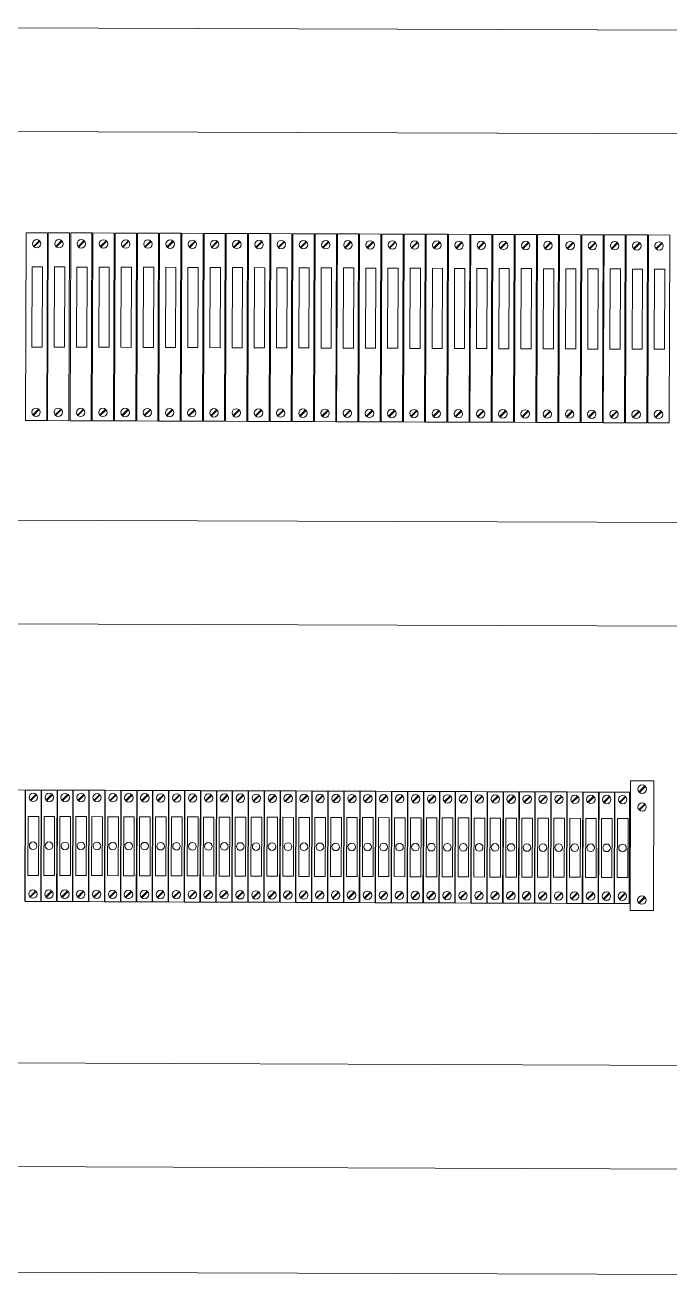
# Model space of a CAD drawing. Header units: millimetres. Extents: x 32721 to 103787, y 57624 to 127312.
# Drawn here: x 33238.3 to 33364, y 65146.8 to 65391.8 of the extents above; entities that cross this region are included whole.
import ezdxf

# ---------------------------------------------------------------- set-up
doc = ezdxf.new("R2010")
doc.units = ezdxf.units.MM
doc.header["$LTSCALE"] = 10
doc.layers.add('1轮廓实线层', color=7, linetype='Continuous', lineweight=18)

msp = doc.modelspace()

# ---------------------------------------------------------------- linework, layer by layer
at = {"layer": '1轮廓实线层'}
for p, q in [((33463.38, 65390.41), (33087.64, 65391.77)), ((33666.04, 65389.68), (33087.65, 65391.77)), ((33463.3, 65370.2), (33087.56, 65371.55)), ((33087.56, 65371.55), (33665.97, 65369.46)), ((33463.03, 65294.38), (33087.29, 65295.74)), ((33665.7, 65293.65), (33087.29, 65295.74)), ((33462.96, 65274.17), (33087.22, 65275.52)), ((33087.22, 65275.52), (33665.63, 65273.44)), ((33665.32, 65187.75), (33086.91, 65189.84)), ((33684.96, 65167.47), (33067.12, 65169.7)), ((33042.4, 65149.2), (33709.54, 65146.79))]:
    msp.add_line(p, q, dxfattribs=at)
at = {"layer": '1轮廓实线层', "lineweight": 13}
for p, q in [((33238.51, 65351.26), (33238.38, 65314.62)), ((33242.66, 65351.25), (33238.51, 65351.26)), ((33242.53, 65314.61), (33242.66, 65351.25)), ((33242.84, 65351.25), (33242.71, 65314.61)), ((33246.99, 65351.23), (33242.84, 65351.25)), ((33246.86, 65314.59), (33246.99, 65351.23)), ((33247.21, 65351.23), (33247.08, 65314.59)), ((33251.35, 65351.22), (33247.21, 65351.23)), ((33251.22, 65314.58), (33251.35, 65351.22)), ((33251.54, 65351.22), (33251.41, 65314.57)), ((33255.68, 65351.2), (33251.54, 65351.22)), ((33255.55, 65314.56), (33255.68, 65351.2)), ((33255.87, 65351.2), (33255.74, 65314.56)), ((33260.02, 65351.19), (33255.87, 65351.2)), ((33259.88, 65314.54), (33260.02, 65351.19)), ((33260.2, 65351.19), (33260.07, 65314.54)), ((33264.35, 65351.17), (33260.2, 65351.19)), ((33264.22, 65314.53), (33264.35, 65351.17)), ((33264.53, 65351.17), (33264.4, 65314.53)), ((33268.68, 65351.15), (33264.53, 65351.17)), ((33268.55, 65314.51), (33268.68, 65351.15)), ((33268.87, 65351.15), (33268.73, 65314.51)), ((33273.01, 65351.14), (33268.87, 65351.15)), ((33272.88, 65314.5), (33273.01, 65351.14)), ((33273.2, 65351.14), (33273.07, 65314.5)), ((33277.34, 65351.12), (33273.2, 65351.14)), ((33277.21, 65314.48), (33277.34, 65351.12)), ((33277.53, 65351.12), (33277.4, 65314.48)), ((33281.67, 65351.11), (33277.53, 65351.12)), ((33281.54, 65314.47), (33281.67, 65351.11)), ((33281.86, 65351.11), (33281.73, 65314.46)), ((33286.01, 65351.09), (33281.86, 65351.11)), ((33285.87, 65314.45), (33286.01, 65351.09)), ((33286.19, 65351.09), (33286.06, 65314.45)), ((33290.34, 65351.08), (33286.19, 65351.09)), ((33290.2, 65314.43), (33290.34, 65351.08)), ((33290.52, 65351.08), (33290.39, 65314.43)), ((33294.67, 65351.06), (33290.52, 65351.08)), ((33294.54, 65314.42), (33294.67, 65351.06)), ((33294.86, 65351.06), (33294.72, 65314.42)), ((33299, 65351.05), (33294.86, 65351.06)), ((33298.87, 65314.4), (33299, 65351.05)), ((33299.19, 65351.04), (33299.05, 65314.4)), ((33303.33, 65351.03), (33299.19, 65351.04)), ((33303.2, 65314.39), (33303.33, 65351.03)), ((33303.52, 65351.03), (33303.39, 65314.39)), ((33307.66, 65351.01), (33303.52, 65351.03)), ((33307.53, 65314.37), (33307.66, 65351.01)), ((33307.85, 65351.01), (33307.72, 65314.37)), ((33311.99, 65351), (33307.85, 65351.01)), ((33311.86, 65314.36), (33311.99, 65351)), ((33312.18, 65351), (33312.05, 65314.36)), ((33316.33, 65350.98), (33312.18, 65351)), ((33316.19, 65314.34), (33316.33, 65350.98)), ((33316.51, 65350.98), (33316.38, 65314.34)), ((33320.66, 65350.97), (33316.51, 65350.98)), ((33320.53, 65314.32), (33320.66, 65350.97)), ((33320.85, 65350.97), (33320.71, 65314.32)), ((33324.99, 65350.95), (33320.85, 65350.97)), ((33324.86, 65314.31), (33324.99, 65350.95)), ((33325.18, 65350.95), (33325.04, 65314.31)), ((33329.32, 65350.94), (33325.18, 65350.95)), ((33329.19, 65314.29), (33329.32, 65350.94)), ((33329.51, 65350.94), (33329.38, 65314.29)), ((33333.65, 65350.92), (33329.51, 65350.94)), ((33333.52, 65314.28), (33333.65, 65350.92)), ((33333.84, 65350.92), (33333.71, 65314.28)), ((33337.98, 65350.9), (33333.84, 65350.92)), ((33337.85, 65314.26), (33337.98, 65350.9)), ((33338.17, 65350.9), (33338.04, 65314.26)), ((33342.32, 65350.89), (33338.17, 65350.9)), ((33342.18, 65314.25), (33342.32, 65350.89)), ((33342.5, 65350.89), (33342.37, 65314.25)), ((33346.65, 65350.87), (33342.5, 65350.89)), ((33346.52, 65314.23), (33346.65, 65350.87)), ((33346.83, 65350.87), (33346.7, 65314.23)), ((33350.98, 65350.86), (33346.83, 65350.87)), ((33350.85, 65314.22), (33350.98, 65350.86)), ((33351.17, 65350.86), (33351.03, 65314.21)), ((33355.31, 65350.84), (33351.17, 65350.86)), ((33355.18, 65314.2), (33355.31, 65350.84)), ((33355.5, 65350.84), (33355.37, 65314.2)), ((33359.64, 65350.83), (33355.5, 65350.84)), ((33359.51, 65314.18), (33359.64, 65350.83)), ((33359.83, 65350.83), (33359.7, 65314.18)), ((33363.97, 65350.81), (33359.83, 65350.83)), ((33363.84, 65314.17), (33363.97, 65350.81)), ((33239.94, 65348.6), (33241.11, 65349.76)), ((33240.05, 65348.5), (33241.21, 65349.65)), ((33244.28, 65348.58), (33245.44, 65349.74)), ((33244.38, 65348.48), (33245.54, 65349.64)), ((33248.64, 65348.57), (33249.81, 65349.73)), ((33248.74, 65348.47), (33249.91, 65349.62)), ((33252.97, 65348.55), (33254.14, 65349.71)), ((33253.07, 65348.45), (33254.24, 65349.61)), ((33257.3, 65348.54), (33258.47, 65349.69)), ((33257.4, 65348.43), (33258.57, 65349.59)), ((33261.63, 65348.52), (33262.8, 65349.68)), ((33261.74, 65348.42), (33262.9, 65349.58)), ((33265.97, 65348.51), (33267.13, 65349.66)), ((33266.07, 65348.4), (33267.23, 65349.56)), ((33270.3, 65348.49), (33271.46, 65349.65)), ((33270.4, 65348.39), (33271.56, 65349.54)), ((33274.63, 65348.47), (33275.79, 65349.63)), ((33274.73, 65348.37), (33275.9, 65349.53)), ((33278.96, 65348.46), (33280.13, 65349.62)), ((33279.06, 65348.36), (33280.23, 65349.51)), ((33283.29, 65348.44), (33284.46, 65349.6)), ((33283.39, 65348.34), (33284.56, 65349.5)), ((33287.62, 65348.43), (33288.79, 65349.58)), ((33287.73, 65348.32), (33288.89, 65349.48)), ((33291.96, 65348.41), (33293.12, 65349.57)), ((33292.06, 65348.31), (33293.22, 65349.47)), ((33296.29, 65348.4), (33297.45, 65349.55)), ((33296.39, 65348.29), (33297.55, 65349.45)), ((33300.62, 65348.38), (33301.78, 65349.54)), ((33300.72, 65348.28), (33301.89, 65349.44)), ((33304.95, 65348.36), (33306.12, 65349.52)), ((33305.05, 65348.26), (33306.22, 65349.42)), ((33309.28, 65348.35), (33310.45, 65349.51)), ((33309.38, 65348.25), (33310.55, 65349.4)), ((33313.61, 65348.33), (33314.78, 65349.49)), ((33313.71, 65348.23), (33314.88, 65349.39)), ((33317.94, 65348.32), (33319.11, 65349.47)), ((33318.05, 65348.22), (33319.21, 65349.37)), ((33322.28, 65348.3), (33323.44, 65349.46)), ((33322.38, 65348.2), (33323.54, 65349.36)), ((33326.61, 65348.29), (33327.77, 65349.44)), ((33326.71, 65348.18), (33327.88, 65349.34)), ((33330.94, 65348.27), (33332.11, 65349.43)), ((33331.04, 65348.17), (33332.21, 65349.33)), ((33335.27, 65348.26), (33336.44, 65349.41)), ((33335.37, 65348.15), (33336.54, 65349.31)), ((33339.6, 65348.24), (33340.77, 65349.4)), ((33339.7, 65348.14), (33340.87, 65349.29)), ((33343.93, 65348.22), (33345.1, 65349.38)), ((33344.04, 65348.12), (33345.2, 65349.28)), ((33348.27, 65348.21), (33349.43, 65349.37)), ((33348.37, 65348.11), (33349.53, 65349.26)), ((33352.6, 65348.19), (33353.76, 65349.35)), ((33352.7, 65348.09), (33353.86, 65349.25)), ((33356.93, 65348.18), (33358.09, 65349.33)), ((33357.03, 65348.07), (33358.2, 65349.23)), ((33361.26, 65348.16), (33362.43, 65349.32)), ((33361.36, 65348.06), (33362.53, 65349.22)), ((33239.83, 65315.73), (33240.99, 65316.88)), ((33239.93, 65315.62), (33241.09, 65316.78)), ((33244.16, 65315.71), (33245.32, 65316.87)), ((33244.26, 65315.61), (33245.42, 65316.77)), ((33248.52, 65315.7), (33249.69, 65316.85)), ((33248.62, 65315.59), (33249.79, 65316.75)), ((33252.85, 65315.68), (33254.02, 65316.84)), ((33252.95, 65315.58), (33254.12, 65316.73)), ((33257.18, 65315.66), (33258.35, 65316.82)), ((33257.29, 65315.56), (33258.45, 65316.72)), ((33261.52, 65315.65), (33262.68, 65316.81)), ((33261.62, 65315.55), (33262.78, 65316.7)), ((33265.85, 65315.63), (33267.01, 65316.79)), ((33265.95, 65315.53), (33267.11, 65316.69)), ((33270.18, 65315.62), (33271.34, 65316.77)), ((33270.28, 65315.52), (33271.45, 65316.67)), ((33274.51, 65315.6), (33275.68, 65316.76)), ((33274.61, 65315.5), (33275.78, 65316.66)), ((33278.84, 65315.59), (33280.01, 65316.74)), ((33278.94, 65315.48), (33280.11, 65316.64)), ((33283.17, 65315.57), (33284.34, 65316.73)), ((33283.27, 65315.47), (33284.44, 65316.63)), ((33287.5, 65315.55), (33288.67, 65316.71)), ((33287.61, 65315.45), (33288.77, 65316.61)), ((33291.84, 65315.54), (33293, 65316.7)), ((33291.94, 65315.44), (33293.1, 65316.59)), ((33296.17, 65315.52), (33297.33, 65316.68)), ((33296.27, 65315.42), (33297.44, 65316.58)), ((33300.5, 65315.51), (33301.67, 65316.67)), ((33300.6, 65315.41), (33301.77, 65316.56)), ((33304.83, 65315.49), (33306, 65316.65)), ((33304.93, 65315.39), (33306.1, 65316.55)), ((33309.16, 65315.48), (33310.33, 65316.63)), ((33309.26, 65315.37), (33310.43, 65316.53)), ((33313.49, 65315.46), (33314.66, 65316.62)), ((33313.6, 65315.36), (33314.76, 65316.52)), ((33317.83, 65315.45), (33318.99, 65316.6)), ((33317.93, 65315.34), (33319.09, 65316.5)), ((33322.16, 65315.43), (33323.32, 65316.59)), ((33322.26, 65315.33), (33323.42, 65316.48)), ((33326.49, 65315.41), (33327.65, 65316.57)), ((33326.59, 65315.31), (33327.76, 65316.47)), ((33330.82, 65315.4), (33331.99, 65316.56)), ((33330.92, 65315.3), (33332.09, 65316.45)), ((33335.15, 65315.38), (33336.32, 65316.54)), ((33335.25, 65315.28), (33336.42, 65316.44)), ((33339.48, 65315.37), (33340.65, 65316.52)), ((33339.59, 65315.26), (33340.75, 65316.42)), ((33343.82, 65315.35), (33344.98, 65316.51)), ((33343.92, 65315.25), (33345.08, 65316.41)), ((33348.15, 65315.34), (33349.31, 65316.49)), ((33348.25, 65315.23), (33349.41, 65316.39)), ((33352.48, 65315.32), (33353.64, 65316.48)), ((33352.58, 65315.22), (33353.75, 65316.38)), ((33356.81, 65315.3), (33357.98, 65316.46)), ((33356.91, 65315.2), (33358.08, 65316.36)), ((33361.14, 65315.29), (33362.31, 65316.45)), ((33361.24, 65315.19), (33362.41, 65316.34)), ((33238.38, 65314.62), (33242.53, 65314.61)), ((33242.71, 65314.61), (33246.86, 65314.59)), ((33247.08, 65314.59), (33251.22, 65314.58)), ((33251.41, 65314.57), (33255.55, 65314.56)), ((33255.74, 65314.56), (33259.88, 65314.54)), ((33260.07, 65314.54), (33264.22, 65314.53)), ((33264.4, 65314.53), (33268.55, 65314.51)), ((33268.73, 65314.51), (33272.88, 65314.5)), ((33273.07, 65314.5), (33277.21, 65314.48)), ((33277.4, 65314.48), (33281.54, 65314.47)), ((33281.73, 65314.46), (33285.87, 65314.45)), ((33286.06, 65314.45), (33290.2, 65314.43)), ((33290.39, 65314.43), (33294.54, 65314.42)), ((33294.72, 65314.42), (33298.87, 65314.4)), ((33299.05, 65314.4), (33303.2, 65314.39)), ((33303.39, 65314.39), (33307.53, 65314.37)), ((33307.72, 65314.37), (33311.86, 65314.36)), ((33312.05, 65314.36), (33316.19, 65314.34)), ((33316.38, 65314.34), (33320.53, 65314.32)), ((33320.71, 65314.32), (33324.86, 65314.31)), ((33325.04, 65314.31), (33329.19, 65314.29)), ((33329.38, 65314.29), (33333.52, 65314.28)), ((33333.71, 65314.28), (33337.85, 65314.26)), ((33338.04, 65314.26), (33342.18, 65314.25)), ((33342.37, 65314.25), (33346.52, 65314.23)), ((33346.7, 65314.23), (33350.85, 65314.22)), ((33351.03, 65314.21), (33355.18, 65314.2)), ((33355.37, 65314.2), (33359.51, 65314.18)), ((33359.7, 65314.18), (33363.84, 65314.17)), ((33235.3, 65242.56), (33238.34, 65242.55)), ((33238.34, 65242.55), (33238.26, 65220.82)), ((33238.33, 65220.82), (33238.41, 65242.55)), ((33238.41, 65242.55), (33241.44, 65242.54)), ((33241.44, 65242.54), (33241.36, 65220.8)), ((33241.44, 65220.8), (33241.51, 65242.54)), ((33241.51, 65242.54), (33244.55, 65242.53)), ((33356.24, 65219.07), (33356.34, 65244.34)), ((33356.34, 65244.34), (33360.88, 65244.33)), ((33357.97, 65242.18), (33359.14, 65243.34)), ((33358.07, 65242.08), (33359.24, 65243.24)), ((33360.88, 65244.33), (33360.79, 65219.06)), ((33239.29, 65240.57), (33240.45, 65241.73)), ((33239.39, 65240.47), (33240.55, 65241.63)), ((33242.39, 65240.56), (33243.56, 65241.72)), ((33242.49, 65240.46), (33243.66, 65241.62)), ((33244.55, 65242.53), (33244.47, 65220.79)), ((33244.54, 65220.79), (33244.62, 65242.53)), ((33244.62, 65242.53), (33247.65, 65242.51)), ((33245.5, 65240.55), (33246.66, 65241.71)), ((33245.6, 65240.45), (33246.76, 65241.61)), ((33247.65, 65242.51), (33247.57, 65220.78)), ((33247.65, 65220.78), (33247.72, 65242.51)), ((33247.72, 65242.51), (33250.76, 65242.5)), ((33248.6, 65240.54), (33249.77, 65241.7)), ((33248.7, 65240.44), (33249.87, 65241.59)), ((33250.76, 65242.5), (33250.68, 65220.77)), ((33250.75, 65220.77), (33250.83, 65242.5)), ((33250.83, 65242.5), (33253.86, 65242.49)), ((33251.71, 65240.53), (33252.87, 65241.69)), ((33251.81, 65240.43), (33252.97, 65241.58)), ((33253.86, 65242.49), (33253.78, 65220.76)), ((33253.86, 65220.76), (33253.93, 65242.49)), ((33253.93, 65242.49), (33256.97, 65242.48)), ((33254.81, 65240.52), (33255.98, 65241.67)), ((33254.91, 65240.41), (33256.08, 65241.57)), ((33256.97, 65242.48), (33256.89, 65220.75)), ((33256.96, 65220.75), (33257.04, 65242.48)), ((33257.04, 65242.48), (33260.07, 65242.47)), ((33257.92, 65240.51), (33259.08, 65241.66)), ((33258.02, 65240.4), (33259.18, 65241.56)), ((33260.07, 65242.47), (33259.99, 65220.74)), ((33260.07, 65220.74), (33260.14, 65242.47)), ((33260.14, 65242.47), (33263.18, 65242.46)), ((33261.02, 65240.49), (33262.19, 65241.65)), ((33261.12, 65240.39), (33262.29, 65241.55)), ((33263.18, 65242.46), (33263.1, 65220.73)), ((33263.17, 65220.73), (33263.25, 65242.46)), ((33263.25, 65242.46), (33266.28, 65242.45)), ((33264.13, 65240.48), (33265.29, 65241.64)), ((33264.23, 65240.38), (33265.39, 65241.54)), ((33266.28, 65242.45), (33266.2, 65220.71)), ((33266.28, 65220.71), (33266.35, 65242.45)), ((33266.35, 65242.45), (33269.39, 65242.44)), ((33267.23, 65240.47), (33268.4, 65241.63)), ((33267.33, 65240.37), (33268.5, 65241.53)), ((33269.39, 65242.44), (33269.31, 65220.7)), ((33269.38, 65220.7), (33269.46, 65242.44)), ((33269.46, 65242.44), (33272.49, 65242.43)), ((33270.34, 65240.46), (33271.5, 65241.62)), ((33270.44, 65240.36), (33271.6, 65241.52)), ((33272.49, 65242.43), (33272.41, 65220.69)), ((33272.49, 65220.69), (33272.56, 65242.42)), ((33272.56, 65242.42), (33275.6, 65242.41)), ((33273.44, 65240.45), (33274.61, 65241.61)), ((33273.54, 65240.35), (33274.71, 65241.51)), ((33275.6, 65242.41), (33275.52, 65220.68)), ((33275.59, 65220.68), (33275.67, 65242.41)), ((33275.67, 65242.41), (33278.7, 65242.4)), ((33276.55, 65240.44), (33277.71, 65241.6)), ((33276.65, 65240.34), (33277.81, 65241.49)), ((33278.7, 65242.4), (33278.62, 65220.67)), ((33278.7, 65220.67), (33278.77, 65242.4)), ((33278.77, 65242.4), (33281.81, 65242.39)), ((33279.65, 65240.43), (33280.82, 65241.58)), ((33279.75, 65240.33), (33280.92, 65241.48)), ((33281.81, 65242.39), (33281.73, 65220.66)), ((33281.8, 65220.66), (33281.88, 65242.39)), ((33281.88, 65242.39), (33284.91, 65242.38)), ((33282.76, 65240.42), (33283.92, 65241.57)), ((33282.86, 65240.31), (33284.02, 65241.47)), ((33284.91, 65242.38), (33284.83, 65220.65)), ((33284.91, 65220.65), (33284.98, 65242.38)), ((33284.98, 65242.38), (33288.02, 65242.37)), ((33285.86, 65240.41), (33287.03, 65241.56)), ((33285.96, 65240.3), (33287.13, 65241.46)), ((33288.02, 65242.37), (33287.94, 65220.64)), ((33288.01, 65220.64), (33288.09, 65242.37)), ((33288.09, 65242.37), (33291.12, 65242.36)), ((33288.97, 65240.39), (33290.13, 65241.55)), ((33289.07, 65240.29), (33290.23, 65241.45)), ((33291.12, 65242.36), (33291.04, 65220.63)), ((33291.12, 65220.62), (33291.19, 65242.36)), ((33291.19, 65242.36), (33294.23, 65242.35)), ((33292.07, 65240.38), (33293.24, 65241.54)), ((33292.17, 65240.28), (33293.34, 65241.44)), ((33294.23, 65242.35), (33294.15, 65220.61)), ((33294.22, 65220.61), (33294.3, 65242.35)), ((33294.22, 65220.61), (33294.3, 65242.35)), ((33294.3, 65242.35), (33297.33, 65242.34)), ((33295.18, 65240.37), (33296.34, 65241.53)), ((33295.28, 65240.27), (33296.44, 65241.43)), ((33297.33, 65242.34), (33297.25, 65220.6)), ((33297.33, 65220.6), (33297.4, 65242.34)), ((33297.4, 65242.34), (33300.44, 65242.32)), ((33298.28, 65240.36), (33299.45, 65241.52)), ((33298.38, 65240.26), (33299.55, 65241.42)), ((33300.44, 65242.32), (33300.36, 65220.59)), ((33300.43, 65220.59), (33300.51, 65242.32)), ((33300.51, 65242.32), (33303.54, 65242.31)), ((33301.39, 65240.35), (33302.55, 65241.51)), ((33301.49, 65240.25), (33302.65, 65241.4)), ((33303.54, 65242.31), (33303.46, 65220.58)), ((33303.54, 65220.58), (33303.61, 65242.31)), ((33303.61, 65242.31), (33306.65, 65242.3)), ((33304.49, 65240.34), (33305.66, 65241.5)), ((33304.59, 65240.24), (33305.76, 65241.39)), ((33306.65, 65242.3), (33306.57, 65220.57)), ((33306.64, 65220.57), (33306.72, 65242.3)), ((33306.72, 65242.3), (33309.75, 65242.29)), ((33307.6, 65240.33), (33308.76, 65241.48)), ((33307.7, 65240.22), (33308.86, 65241.38)), ((33309.75, 65242.29), (33309.67, 65220.56)), ((33309.75, 65220.56), (33309.82, 65242.29)), ((33309.82, 65242.29), (33312.86, 65242.28)), ((33310.7, 65240.32), (33311.87, 65241.47)), ((33310.8, 65240.21), (33311.97, 65241.37)), ((33312.86, 65242.28), (33312.78, 65220.55)), ((33312.85, 65220.55), (33312.93, 65242.28)), ((33312.93, 65242.28), (33315.96, 65242.27)), ((33313.81, 65240.3), (33314.97, 65241.46)), ((33313.91, 65240.2), (33315.07, 65241.36)), ((33315.96, 65242.27), (33315.88, 65220.54)), ((33315.96, 65220.54), (33316.03, 65242.27)), ((33316.03, 65242.27), (33319.07, 65242.26)), ((33316.91, 65240.29), (33318.08, 65241.45)), ((33317.01, 65240.19), (33318.18, 65241.35)), ((33319.07, 65242.26), (33318.99, 65220.52)), ((33319.06, 65220.52), (33319.14, 65242.26)), ((33319.14, 65242.26), (33322.17, 65242.25)), ((33320.02, 65240.28), (33321.18, 65241.44)), ((33320.12, 65240.18), (33321.28, 65241.34)), ((33322.17, 65242.25), (33322.09, 65220.51)), ((33322.17, 65220.51), (33322.24, 65242.25)), ((33322.24, 65242.25), (33325.28, 65242.23)), ((33323.12, 65240.27), (33324.29, 65241.43)), ((33323.22, 65240.17), (33324.39, 65241.33)), ((33325.28, 65242.23), (33325.2, 65220.5)), ((33325.27, 65220.5), (33325.35, 65242.23)), ((33325.35, 65242.23), (33328.38, 65242.22)), ((33326.23, 65240.26), (33327.39, 65241.42)), ((33326.33, 65240.16), (33327.49, 65241.31)), ((33328.38, 65242.22), (33328.3, 65220.49)), ((33328.38, 65220.49), (33328.45, 65242.22)), ((33328.45, 65242.22), (33331.49, 65242.21)), ((33329.33, 65240.25), (33330.5, 65241.41)), ((33329.43, 65240.15), (33330.6, 65241.3)), ((33331.49, 65242.21), (33331.41, 65220.48)), ((33331.48, 65220.48), (33331.56, 65242.21)), ((33331.56, 65242.21), (33334.59, 65242.2)), ((33332.44, 65240.24), (33333.6, 65241.39)), ((33332.54, 65240.13), (33333.7, 65241.29)), ((33334.59, 65242.2), (33334.51, 65220.47)), ((33334.59, 65220.47), (33334.66, 65242.2)), ((33334.66, 65242.2), (33337.7, 65242.19)), ((33335.54, 65240.23), (33336.71, 65241.38)), ((33335.64, 65240.12), (33336.81, 65241.28)), ((33337.7, 65242.19), (33337.62, 65220.46)), ((33337.69, 65220.46), (33337.77, 65242.19)), ((33337.77, 65242.19), (33340.8, 65242.18)), ((33338.65, 65240.21), (33339.81, 65241.37)), ((33338.75, 65240.11), (33339.91, 65241.27)), ((33340.8, 65242.18), (33340.72, 65220.45)), ((33340.8, 65220.45), (33340.87, 65242.18)), ((33340.87, 65242.18), (33343.91, 65242.17)), ((33341.75, 65240.2), (33342.92, 65241.36)), ((33341.85, 65240.1), (33343.02, 65241.26)), ((33343.91, 65242.17), (33343.83, 65220.43)), ((33343.9, 65220.43), (33343.98, 65242.17)), ((33343.98, 65242.17), (33347.01, 65242.16)), ((33344.86, 65240.19), (33346.02, 65241.35)), ((33344.96, 65240.09), (33346.12, 65241.25)), ((33347.01, 65242.16), (33346.93, 65220.42)), ((33347.01, 65220.42), (33347.08, 65242.16)), ((33347.08, 65242.16), (33350.12, 65242.14)), ((33347.96, 65240.18), (33349.13, 65241.34)), ((33348.06, 65240.08), (33349.23, 65241.24)), ((33350.12, 65242.14), (33350.04, 65220.41)), ((33350.11, 65220.41), (33350.19, 65242.14)), ((33350.19, 65242.14), (33353.22, 65242.13)), ((33351.07, 65240.17), (33352.23, 65241.33)), ((33351.17, 65240.07), (33352.33, 65241.22)), ((33353.22, 65242.13), (33353.14, 65220.4)), ((33353.22, 65220.4), (33353.29, 65242.13)), ((33353.29, 65242.13), (33356.33, 65242.12)), ((33354.17, 65240.16), (33355.34, 65241.32)), ((33354.27, 65240.06), (33355.44, 65241.21)), ((33356.08, 65220.39), (33356.16, 65242.12)), ((33356.33, 65242.12), (33356.25, 65220.39)), ((33357.96, 65238.71), (33359.12, 65239.87)), ((33358.06, 65238.61), (33359.22, 65239.76)), ((33241.36, 65220.8), (33238.33, 65220.82)), ((33239.22, 65221.72), (33240.39, 65222.88)), ((33239.32, 65221.62), (33240.49, 65222.78)), ((33244.47, 65220.79), (33241.44, 65220.8)), ((33242.32, 65221.71), (33243.49, 65222.87)), ((33242.43, 65221.61), (33243.59, 65222.77)), ((33247.57, 65220.78), (33244.54, 65220.79)), ((33245.43, 65221.7), (33246.6, 65222.86)), ((33245.53, 65221.6), (33246.7, 65222.76)), ((33250.68, 65220.77), (33247.65, 65220.78)), ((33248.53, 65221.69), (33249.7, 65222.85)), ((33248.64, 65221.59), (33249.8, 65222.75)), ((33253.78, 65220.76), (33250.75, 65220.77)), ((33251.64, 65221.68), (33252.81, 65222.84)), ((33251.74, 65221.58), (33252.91, 65222.73)), ((33256.89, 65220.75), (33253.86, 65220.76)), ((33254.74, 65221.67), (33255.91, 65222.83)), ((33254.85, 65221.57), (33256.01, 65222.72)), ((33259.99, 65220.74), (33256.96, 65220.75)), ((33257.85, 65221.66), (33259.02, 65222.81)), ((33257.95, 65221.55), (33259.12, 65222.71)), ((33263.1, 65220.73), (33260.07, 65220.74)), ((33260.95, 65221.65), (33262.12, 65222.8)), ((33261.06, 65221.54), (33262.22, 65222.7)), ((33266.2, 65220.71), (33263.17, 65220.73)), ((33264.06, 65221.63), (33265.23, 65222.79)), ((33264.16, 65221.53), (33265.33, 65222.69)), ((33269.31, 65220.7), (33266.28, 65220.71)), ((33267.16, 65221.62), (33268.33, 65222.78)), ((33267.27, 65221.52), (33268.43, 65222.68)), ((33272.41, 65220.69), (33269.38, 65220.7)), ((33270.27, 65221.61), (33271.44, 65222.77)), ((33270.37, 65221.51), (33271.54, 65222.67)), ((33275.52, 65220.68), (33272.49, 65220.69)), ((33273.37, 65221.6), (33274.54, 65222.76)), ((33273.48, 65221.5), (33274.64, 65222.66)), ((33278.62, 65220.67), (33275.59, 65220.68)), ((33276.48, 65221.59), (33277.65, 65222.75)), ((33276.58, 65221.49), (33277.75, 65222.64)), ((33281.73, 65220.66), (33278.7, 65220.67)), ((33279.58, 65221.58), (33280.75, 65222.74)), ((33279.69, 65221.48), (33280.85, 65222.63)), ((33284.83, 65220.65), (33281.8, 65220.66)), ((33282.69, 65221.57), (33283.86, 65222.72)), ((33282.79, 65221.46), (33283.96, 65222.62)), ((33287.94, 65220.64), (33284.91, 65220.65)), ((33285.79, 65221.56), (33286.96, 65222.71)), ((33285.9, 65221.45), (33287.06, 65222.61)), ((33291.04, 65220.63), (33288.01, 65220.64)), ((33288.9, 65221.54), (33290.07, 65222.7)), ((33289, 65221.44), (33290.17, 65222.6)), ((33294.15, 65220.61), (33291.12, 65220.62)), ((33292, 65221.53), (33293.17, 65222.69)), ((33292.11, 65221.43), (33293.27, 65222.59)), ((33297.25, 65220.6), (33294.22, 65220.61)), ((33295.11, 65221.52), (33296.28, 65222.68)), ((33295.21, 65221.42), (33296.38, 65222.58)), ((33300.36, 65220.59), (33297.33, 65220.6)), ((33298.21, 65221.51), (33299.38, 65222.67)), ((33298.32, 65221.41), (33299.48, 65222.57)), ((33303.46, 65220.58), (33300.43, 65220.59)), ((33301.32, 65221.5), (33302.49, 65222.66)), ((33301.42, 65221.4), (33302.59, 65222.55)), ((33306.57, 65220.57), (33303.54, 65220.58)), ((33304.42, 65221.49), (33305.59, 65222.65)), ((33304.53, 65221.39), (33305.69, 65222.54)), ((33309.67, 65220.56), (33306.64, 65220.57)), ((33307.53, 65221.48), (33308.7, 65222.63)), ((33307.63, 65221.38), (33308.8, 65222.53)), ((33312.78, 65220.55), (33309.75, 65220.56)), ((33310.63, 65221.47), (33311.8, 65222.62)), ((33310.74, 65221.36), (33311.9, 65222.52)), ((33315.88, 65220.54), (33312.85, 65220.55)), ((33313.74, 65221.45), (33314.91, 65222.61)), ((33313.84, 65221.35), (33315.01, 65222.51)), ((33318.99, 65220.52), (33315.96, 65220.54)), ((33316.84, 65221.44), (33318.01, 65222.6)), ((33316.95, 65221.34), (33318.11, 65222.5)), ((33322.09, 65220.51), (33319.06, 65220.52)), ((33319.95, 65221.43), (33321.12, 65222.59)), ((33320.05, 65221.33), (33321.22, 65222.49)), ((33325.2, 65220.5), (33322.17, 65220.51)), ((33323.05, 65221.42), (33324.22, 65222.58)), ((33323.16, 65221.32), (33324.32, 65222.48)), ((33328.3, 65220.49), (33325.27, 65220.5)), ((33326.16, 65221.41), (33327.33, 65222.57)), ((33326.26, 65221.31), (33327.43, 65222.47)), ((33331.41, 65220.48), (33328.38, 65220.49)), ((33329.26, 65221.4), (33330.43, 65222.56)), ((33329.37, 65221.3), (33330.53, 65222.45)), ((33332.37, 65221.39), (33333.54, 65222.55)), ((33332.47, 65221.29), (33333.64, 65222.44)), ((33335.47, 65221.38), (33336.64, 65222.53)), ((33335.58, 65221.27), (33336.74, 65222.43)), ((33338.58, 65221.37), (33339.75, 65222.52)), ((33338.68, 65221.26), (33339.85, 65222.42)), ((33341.68, 65221.35), (33342.85, 65222.51)), ((33341.79, 65221.25), (33342.95, 65222.41)), ((33344.79, 65221.34), (33345.96, 65222.5)), ((33344.89, 65221.24), (33346.06, 65222.4)), ((33347.89, 65221.33), (33349.06, 65222.49)), ((33348, 65221.23), (33349.16, 65222.39)), ((33351, 65221.32), (33352.17, 65222.48)), ((33351.1, 65221.22), (33352.27, 65222.38)), ((33354.1, 65221.31), (33355.27, 65222.47)), ((33354.21, 65221.21), (33355.37, 65222.36)), ((33357.89, 65220.54), (33359.06, 65221.7)), ((33357.99, 65220.44), (33359.16, 65221.6)), ((33334.51, 65220.47), (33331.48, 65220.48)), ((33337.62, 65220.46), (33334.59, 65220.47)), ((33340.72, 65220.45), (33337.69, 65220.46)), ((33343.83, 65220.43), (33340.8, 65220.45)), ((33346.93, 65220.42), (33343.9, 65220.43)), ((33350.04, 65220.41), (33347.01, 65220.42)), ((33353.14, 65220.4), (33350.11, 65220.41)), ((33356.25, 65220.39), (33353.22, 65220.4)), ((33360.79, 65219.06), (33356.24, 65219.07))]:
    msp.add_line(p, q, dxfattribs=at)
for points in [[(33239.71, 65344.61), (33241.7, 65344.61), (33241.65, 65328.97), (33239.65, 65328.97)], [(33244.04, 65344.6), (33246.04, 65344.59), (33245.98, 65328.95), (33243.99, 65328.96)], [(33248.41, 65344.58), (33250.4, 65344.57), (33250.34, 65328.93), (33248.35, 65328.94)], [(33252.74, 65344.57), (33254.73, 65344.56), (33254.68, 65328.92), (33252.68, 65328.93)], [(33257.07, 65344.55), (33259.06, 65344.54), (33259.01, 65328.9), (33257.01, 65328.91)], [(33261.4, 65344.53), (33263.4, 65344.53), (33263.34, 65328.89), (33261.34, 65328.89)], [(33265.73, 65344.52), (33267.73, 65344.51), (33267.67, 65328.87), (33265.68, 65328.88)], [(33270.06, 65344.5), (33272.06, 65344.5), (33272, 65328.86), (33270.01, 65328.86)], [(33274.4, 65344.49), (33276.39, 65344.48), (33276.33, 65328.84), (33274.34, 65328.85)], [(33278.73, 65344.47), (33280.72, 65344.46), (33280.66, 65328.82), (33278.67, 65328.83)], [(33283.06, 65344.46), (33285.05, 65344.45), (33285, 65328.81), (33283, 65328.82)], [(33287.39, 65344.44), (33289.38, 65344.43), (33289.33, 65328.79), (33287.33, 65328.8)], [(33291.72, 65344.43), (33293.72, 65344.42), (33293.66, 65328.78), (33291.67, 65328.78)], [(33296.05, 65344.41), (33298.05, 65344.4), (33297.99, 65328.76), (33296, 65328.77)], [(33300.39, 65344.39), (33302.38, 65344.39), (33302.32, 65328.75), (33300.33, 65328.75)], [(33304.72, 65344.38), (33306.71, 65344.37), (33306.65, 65328.73), (33304.66, 65328.74)], [(33309.05, 65344.36), (33311.04, 65344.36), (33310.99, 65328.72), (33308.99, 65328.72)], [(33313.38, 65344.35), (33315.37, 65344.34), (33315.32, 65328.7), (33313.32, 65328.71)], [(33317.71, 65344.33), (33319.71, 65344.32), (33319.65, 65328.68), (33317.66, 65328.69)], [(33322.04, 65344.32), (33324.04, 65344.31), (33323.98, 65328.67), (33321.99, 65328.68)], [(33326.38, 65344.3), (33328.37, 65344.29), (33328.31, 65328.65), (33326.32, 65328.66)], [(33330.71, 65344.28), (33332.7, 65344.28), (33332.64, 65328.64), (33330.65, 65328.64)], [(33335.04, 65344.27), (33337.03, 65344.26), (33336.98, 65328.62), (33334.98, 65328.63)], [(33339.37, 65344.25), (33341.36, 65344.25), (33341.31, 65328.61), (33339.31, 65328.61)], [(33343.7, 65344.24), (33345.7, 65344.23), (33345.64, 65328.59), (33343.64, 65328.6)], [(33348.03, 65344.22), (33350.03, 65344.21), (33349.97, 65328.57), (33347.98, 65328.58)], [(33352.36, 65344.21), (33354.36, 65344.2), (33354.3, 65328.56), (33352.31, 65328.57)], [(33356.7, 65344.19), (33358.69, 65344.18), (33358.63, 65328.54), (33356.64, 65328.55)], [(33361.03, 65344.17), (33363.02, 65344.17), (33362.96, 65328.53), (33360.97, 65328.53)], [(33238.91, 65237.41), (33240.98, 65237.4), (33240.94, 65225.9), (33238.87, 65225.9)], [(33242.02, 65237.4), (33244.08, 65237.39), (33244.04, 65225.89), (33241.98, 65225.89)], [(33245.12, 65237.38), (33247.19, 65237.38), (33247.15, 65225.87), (33245.08, 65225.88)], [(33248.23, 65237.37), (33250.29, 65237.37), (33250.25, 65225.86), (33248.19, 65225.87)], [(33251.33, 65237.36), (33253.4, 65237.35), (33253.36, 65225.85), (33251.29, 65225.86)], [(33254.44, 65237.35), (33256.5, 65237.34), (33256.46, 65225.84), (33254.4, 65225.85)], [(33257.54, 65237.34), (33259.61, 65237.33), (33259.57, 65225.83), (33257.5, 65225.84)], [(33260.65, 65237.33), (33262.71, 65237.32), (33262.67, 65225.82), (33260.61, 65225.83)], [(33263.75, 65237.32), (33265.82, 65237.31), (33265.77, 65225.81), (33263.71, 65225.81)], [(33266.86, 65237.31), (33268.92, 65237.3), (33268.88, 65225.8), (33266.82, 65225.8)], [(33269.96, 65237.29), (33272.03, 65237.29), (33271.98, 65225.79), (33269.92, 65225.79)], [(33273.07, 65237.28), (33275.13, 65237.28), (33275.09, 65225.77), (33273.03, 65225.78)], [(33276.17, 65237.27), (33278.24, 65237.26), (33278.19, 65225.76), (33276.13, 65225.77)], [(33279.28, 65237.26), (33281.34, 65237.25), (33281.3, 65225.75), (33279.24, 65225.76)], [(33282.38, 65237.25), (33284.45, 65237.24), (33284.4, 65225.74), (33282.34, 65225.75)], [(33285.49, 65237.24), (33287.55, 65237.23), (33287.51, 65225.73), (33285.45, 65225.74)], [(33288.59, 65237.23), (33290.66, 65237.22), (33290.61, 65225.72), (33288.55, 65225.73)], [(33291.7, 65237.22), (33293.76, 65237.21), (33293.72, 65225.71), (33291.66, 65225.71)], [(33294.8, 65237.2), (33296.87, 65237.2), (33296.82, 65225.7), (33294.76, 65225.7)], [(33297.91, 65237.19), (33299.97, 65237.19), (33299.93, 65225.68), (33297.87, 65225.69)], [(33301.01, 65237.18), (33303.08, 65237.17), (33303.03, 65225.67), (33300.97, 65225.68)], [(33304.12, 65237.17), (33306.18, 65237.16), (33306.14, 65225.66), (33304.08, 65225.67)], [(33307.22, 65237.16), (33309.29, 65237.15), (33309.24, 65225.65), (33307.18, 65225.66)], [(33310.33, 65237.15), (33312.39, 65237.14), (33312.35, 65225.64), (33310.29, 65225.65)], [(33313.43, 65237.14), (33315.5, 65237.13), (33315.45, 65225.63), (33313.39, 65225.64)], [(33316.54, 65237.13), (33318.6, 65237.12), (33318.56, 65225.62), (33316.5, 65225.62)], [(33319.64, 65237.11), (33321.71, 65237.11), (33321.66, 65225.61), (33319.6, 65225.61)], [(33322.75, 65237.1), (33324.81, 65237.1), (33324.77, 65225.59), (33322.71, 65225.6)], [(33325.85, 65237.09), (33327.92, 65237.08), (33327.87, 65225.58), (33325.81, 65225.59)], [(33328.96, 65237.08), (33331.02, 65237.07), (33330.98, 65225.57), (33328.92, 65225.58)], [(33332.06, 65237.07), (33334.13, 65237.06), (33334.08, 65225.56), (33332.02, 65225.57)], [(33335.17, 65237.06), (33337.23, 65237.05), (33337.19, 65225.55), (33335.13, 65225.56)], [(33338.27, 65237.05), (33340.34, 65237.04), (33340.29, 65225.54), (33338.23, 65225.55)], [(33341.38, 65237.04), (33343.44, 65237.03), (33343.4, 65225.53), (33341.34, 65225.53)], [(33344.48, 65237.03), (33346.55, 65237.02), (33346.5, 65225.52), (33344.44, 65225.52)], [(33347.59, 65237.01), (33349.65, 65237.01), (33349.61, 65225.5), (33347.55, 65225.51)], [(33350.69, 65237), (33352.76, 65237), (33352.71, 65225.49), (33350.65, 65225.5)], [(33353.8, 65236.99), (33355.86, 65236.98), (33355.82, 65225.48), (33353.76, 65225.49)]]:
    msp.add_lwpolyline(points, close=True, dxfattribs=at)
for centre, radius in [((33240.58, 65349.13), 0.821), ((33244.91, 65349.11), 0.821), ((33249.27, 65349.1), 0.821), ((33253.6, 65349.08), 0.821), ((33257.94, 65349.06), 0.821), ((33262.27, 65349.05), 0.821), ((33266.6, 65349.03), 0.821), ((33270.93, 65349.02), 0.821), ((33275.26, 65349), 0.821), ((33279.59, 65348.99), 0.821), ((33283.93, 65348.97), 0.821), ((33288.26, 65348.95), 0.821), ((33292.59, 65348.94), 0.821), ((33296.92, 65348.92), 0.821), ((33301.25, 65348.91), 0.821), ((33305.58, 65348.89), 0.821), ((33309.91, 65348.88), 0.821), ((33314.25, 65348.86), 0.821), ((33318.58, 65348.85), 0.821), ((33322.91, 65348.83), 0.821), ((33327.24, 65348.81), 0.821), ((33331.57, 65348.8), 0.821), ((33335.9, 65348.78), 0.821), ((33340.24, 65348.77), 0.821), ((33344.57, 65348.75), 0.821), ((33348.9, 65348.74), 0.821), ((33353.23, 65348.72), 0.821), ((33357.56, 65348.7), 0.821), ((33361.89, 65348.69), 0.821), ((33240.46, 65316.25), 0.821), ((33244.79, 65316.24), 0.821), ((33249.15, 65316.22), 0.821), ((33253.49, 65316.21), 0.821), ((33257.82, 65316.19), 0.821), ((33262.15, 65316.18), 0.821), ((33266.48, 65316.16), 0.821), ((33270.81, 65316.15), 0.821), ((33275.14, 65316.13), 0.821), ((33279.48, 65316.11), 0.821), ((33283.81, 65316.1), 0.821), ((33288.14, 65316.08), 0.821), ((33292.47, 65316.07), 0.821), ((33296.8, 65316.05), 0.821), ((33301.13, 65316.04), 0.821), ((33305.46, 65316.02), 0.821), ((33309.8, 65316), 0.821), ((33314.13, 65315.99), 0.821), ((33318.46, 65315.97), 0.821), ((33322.79, 65315.96), 0.821), ((33327.12, 65315.94), 0.821), ((33331.45, 65315.93), 0.821), ((33335.79, 65315.91), 0.821), ((33340.12, 65315.89), 0.821), ((33344.45, 65315.88), 0.821), ((33348.78, 65315.86), 0.821), ((33353.11, 65315.85), 0.821), ((33357.44, 65315.83), 0.821), ((33361.78, 65315.82), 0.821), ((33358.6, 65242.71), 0.821), ((33239.92, 65241.1), 0.821), ((33243.03, 65241.09), 0.821), ((33246.13, 65241.08), 0.821), ((33249.24, 65241.07), 0.821), ((33252.34, 65241.06), 0.821), ((33255.45, 65241.04), 0.821), ((33258.55, 65241.03), 0.821), ((33261.66, 65241.02), 0.821), ((33264.76, 65241.01), 0.821), ((33267.87, 65241), 0.821), ((33270.97, 65240.99), 0.821), ((33274.08, 65240.98), 0.821), ((33277.18, 65240.97), 0.821), ((33280.29, 65240.96), 0.821), ((33283.39, 65240.94), 0.821), ((33286.5, 65240.93), 0.821), ((33289.6, 65240.92), 0.821), ((33292.71, 65240.91), 0.821), ((33295.81, 65240.9), 0.821), ((33298.92, 65240.89), 0.821), ((33302.02, 65240.88), 0.821), ((33305.13, 65240.87), 0.821), ((33308.23, 65240.85), 0.821), ((33311.34, 65240.84), 0.821), ((33314.44, 65240.83), 0.821), ((33317.55, 65240.82), 0.821), ((33320.65, 65240.81), 0.821), ((33323.76, 65240.8), 0.821), ((33326.86, 65240.79), 0.821), ((33329.97, 65240.78), 0.821), ((33333.07, 65240.76), 0.821), ((33336.18, 65240.75), 0.821), ((33339.28, 65240.74), 0.821), ((33342.39, 65240.73), 0.821), ((33345.49, 65240.72), 0.821), ((33348.6, 65240.71), 0.821), ((33351.7, 65240.7), 0.821), ((33354.81, 65240.69), 0.821), ((33358.59, 65239.24), 0.821), ((33239.89, 65231.68), 0.742), ((33242.99, 65231.67), 0.742), ((33246.1, 65231.65), 0.742), ((33249.2, 65231.64), 0.742), ((33252.31, 65231.63), 0.742), ((33255.41, 65231.62), 0.742), ((33258.52, 65231.61), 0.742), ((33261.62, 65231.6), 0.742), ((33264.73, 65231.59), 0.742), ((33267.83, 65231.58), 0.742), ((33270.94, 65231.56), 0.742), ((33274.04, 65231.55), 0.742), ((33277.15, 65231.54), 0.742), ((33280.25, 65231.53), 0.742), ((33283.36, 65231.52), 0.742), ((33286.46, 65231.51), 0.742), ((33289.57, 65231.5), 0.742), ((33292.67, 65231.49), 0.742), ((33295.78, 65231.47), 0.742), ((33298.88, 65231.46), 0.742), ((33301.99, 65231.45), 0.742), ((33305.09, 65231.44), 0.742), ((33308.2, 65231.43), 0.742), ((33311.3, 65231.42), 0.742), ((33314.41, 65231.41), 0.742), ((33317.51, 65231.4), 0.742), ((33320.62, 65231.38), 0.742), ((33323.72, 65231.37), 0.742), ((33326.83, 65231.36), 0.742), ((33329.93, 65231.35), 0.742), ((33333.04, 65231.34), 0.742), ((33336.14, 65231.33), 0.742), ((33339.25, 65231.32), 0.742), ((33342.35, 65231.31), 0.742), ((33345.46, 65231.3), 0.742), ((33348.56, 65231.28), 0.742), ((33351.67, 65231.27), 0.742), ((33354.77, 65231.26), 0.742), ((33239.85, 65222.25), 0.821), ((33242.96, 65222.24), 0.821), ((33246.06, 65222.23), 0.821), ((33249.17, 65222.22), 0.821), ((33252.27, 65222.21), 0.821), ((33255.38, 65222.2), 0.821), ((33258.48, 65222.18), 0.821), ((33261.59, 65222.17), 0.821), ((33264.69, 65222.16), 0.821), ((33267.8, 65222.15), 0.821), ((33270.9, 65222.14), 0.821), ((33274.01, 65222.13), 0.821), ((33277.11, 65222.12), 0.821), ((33280.22, 65222.11), 0.821), ((33283.32, 65222.09), 0.821), ((33286.43, 65222.08), 0.821), ((33289.53, 65222.07), 0.821), ((33292.64, 65222.06), 0.821), ((33295.74, 65222.05), 0.821), ((33298.85, 65222.04), 0.821), ((33301.95, 65222.03), 0.821), ((33305.06, 65222.02), 0.821), ((33308.16, 65222.01), 0.821), ((33311.27, 65221.99), 0.821), ((33314.37, 65221.98), 0.821), ((33317.48, 65221.97), 0.821), ((33320.58, 65221.96), 0.821), ((33323.69, 65221.95), 0.821), ((33326.79, 65221.94), 0.821), ((33329.9, 65221.93), 0.821), ((33333, 65221.92), 0.821), ((33336.11, 65221.9), 0.821), ((33339.21, 65221.89), 0.821), ((33342.32, 65221.88), 0.821), ((33345.42, 65221.87), 0.821), ((33348.53, 65221.86), 0.821), ((33351.63, 65221.85), 0.821), ((33354.74, 65221.84), 0.821), ((33358.53, 65221.07), 0.821)]:
    msp.add_circle(centre, radius, dxfattribs=at)

doc.saveas('drawing.dxf')
